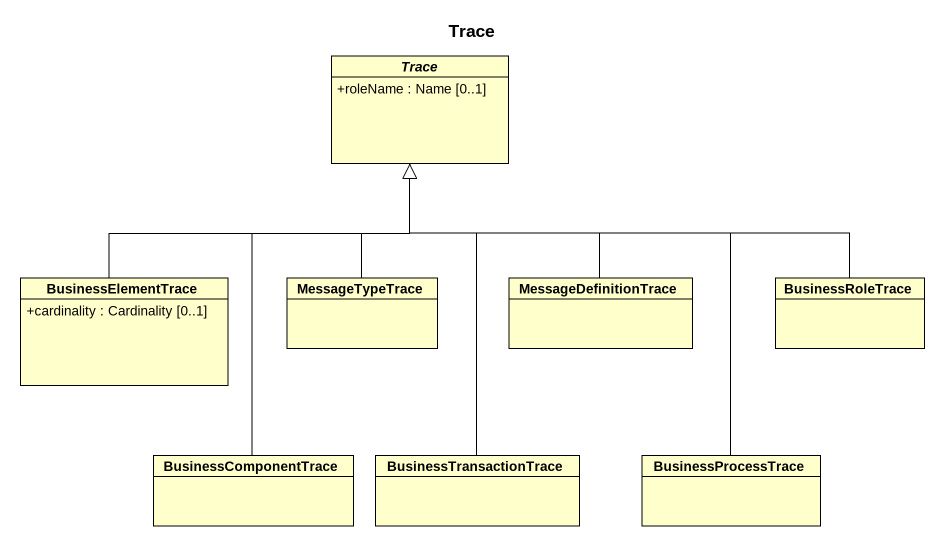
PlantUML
@startuml
title Trace
hide circle
hide empty members
skinparam classAttributeIconSize 0
abstract class Trace #FFFFCC {
  +roleName : Name [0..1]
}
class BusinessElementTrace #FFFFCC {
  +cardinality : Cardinality [0..1]
}
class MessageTypeTrace
class MessageDefinitionTrace
class BusinessRoleTrace
class BusinessComponentTrace #FFFFCC
class BusinessTransactionTrace
class BusinessProcessTrace
BusinessElementTrace -up-|> Trace
MessageTypeTrace -up-|> Trace
MessageDefinitionTrace -up-|> Trace
BusinessRoleTrace -left-|> Trace
BusinessComponentTrace -up-|> Trace
BusinessTransactionTrace -up-|> Trace
BusinessProcessTrace -up-|> Trace
@enduml
